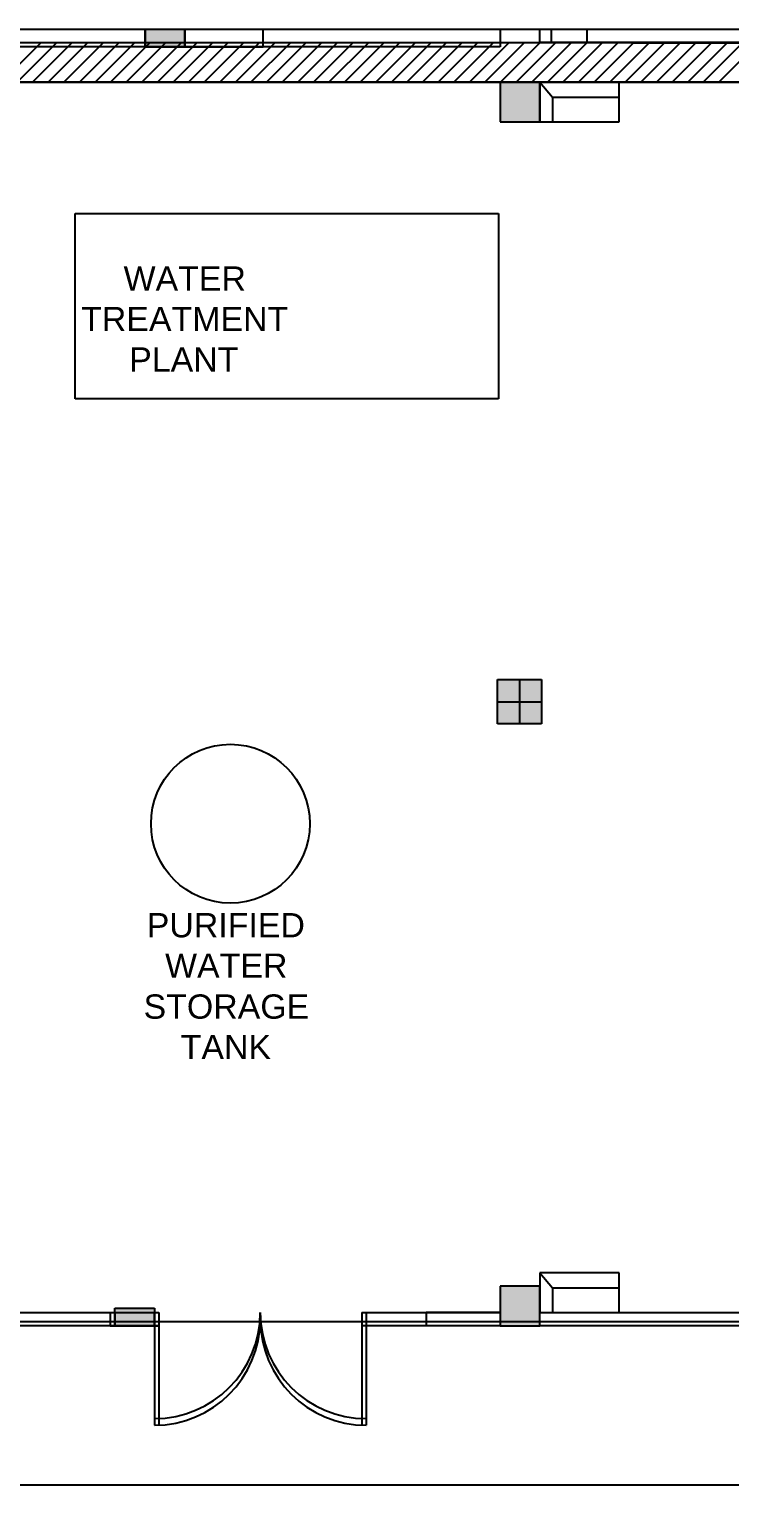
# Model space of a CAD drawing. Header units: inches. Extents: x -90 to 2036, y -33 to 3377.
# Drawn here: x 774 to 1087, y 2728 to 3377 of the extents above; entities that cross this region are included whole.
import ezdxf

# ---------------------------------------------------------------- set-up
doc = ezdxf.new("R2010")
doc.units = ezdxf.units.IN
doc.header["$MEASUREMENT"] = 0
doc.layers.add('First floor Utility', color=69, linetype='CONTINUOUS')
doc.styles.add('style2', font='arial.ttf', dxfattribs={"height": 9})

msp = doc.modelspace()

# ---------------------------------------------------------------- hatches: boundary and pattern name
at = {"layer": 'First floor Utility', "linetype": 'Continuous'}
for points in [[(826.08, 3377.45), (826.08, 3369.57), (843.79, 3369.57), (843.79, 3377.45)], [(984.52, 3353.83), (1002.24, 3353.83), (1002.24, 3336.12), (984.52, 3336.12)], [(983.32, 3087.35), (983.32, 3067.66), (1003.01, 3067.66), (1003.01, 3087.35)], [(984.52, 2816.88), (1002.24, 2816.88), (1002.24, 2799.16), (984.52, 2799.16)], [(812.54, 2807.04), (812.54, 2799.16), (830.26, 2799.16), (830.26, 2807.04)]]:
    msp.add_hatch(color=253, dxfattribs=at).paths.add_polyline_path(points)

# ---------------------------------------------------------------- linework, layer by layer
at = {"layer": 'First floor Utility', "color": 253, "linetype": 'Continuous'}
for p, q in [((17.69, 3377.46, -409.45), (1964.62, 3377.46, -409.45)), ((689.22, 3377.45, -409.45), (826.08, 3377.45, -409.45)), ((826.08, 3377.45, -409.45), (843.79, 3377.45, -409.45)), ((826.08, 3369.57, -409.45), (826.08, 3377.45, -409.45)), ((826.08, 3377.45, -409.45), (826.08, 3369.57, -409.45)), ((843.79, 3377.45, -409.45), (843.79, 3369.57, -409.45)), ((843.79, 3377.45, -409.45), (878.72, 3377.45, -409.45)), ((843.79, 3377.45, -409.45), (984.52, 3377.45, -409.45)), ((843.79, 3369.57, -409.45), (843.79, 3377.45, -409.45)), ((878.72, 3369.57, -409.45), (878.72, 3377.45, -409.45)), ((984.52, 3377.45, -409.45), (984.52, 3369.57, -409.45)), ((1002.24, 3377.46, -409.45), (1148.67, 3377.46, -409.45)), ((1002.24, 3371.54, -409.45), (1002.24, 3377.46, -409.45)), ((1002.24, 3377.45, -409.45), (1941, 3377.45, -409.45)), ((1007.32, 3377.45, -409.45), (1007.32, 3371.54, -409.45)), ((1023.29, 3371.54, -409.45), (1023.29, 3377.45, -409.45)), ((47.22, 3371.54, -409.45), (1632.43, 3371.54, -409.45)), ((826.08, 3369.57, -409.45), (689.22, 3369.57, -409.45)), ((761.99, 3353.84, -409.45), (779.7, 3371.55, -409.45)), ((768.94, 3353.84, -409.45), (786.65, 3371.55, -409.45)), ((775.9, 3353.84, -409.45), (793.61, 3371.55, -409.45)), ((782.86, 3353.84, -409.45), (800.57, 3371.55, -409.45)), ((789.82, 3353.84, -409.45), (807.53, 3371.55, -409.45)), ((796.78, 3353.84, -409.45), (814.49, 3371.55, -409.45)), ((803.74, 3353.84, -409.45), (821.45, 3371.55, -409.45)), ((810.7, 3353.84, -409.45), (828.41, 3371.55, -409.45)), ((817.66, 3353.84, -409.45), (835.37, 3371.55, -409.45)), ((824.62, 3353.84, -409.45), (842.33, 3371.55, -409.45)), ((843.79, 3369.57, -409.45), (826.08, 3369.57, -409.45)), ((826.08, 3369.57, -409.45), (843.79, 3369.57, -409.45)), ((831.58, 3353.84, -409.45), (849.29, 3371.55, -409.45)), ((838.54, 3353.84, -409.45), (856.25, 3371.55, -409.45)), ((843.79, 3369.57, -409.45), (878.72, 3369.57, -409.45)), ((984.52, 3369.57, -409.45), (843.79, 3369.57, -409.45)), ((845.5, 3353.84, -409.45), (863.21, 3371.55, -409.45)), ((852.46, 3353.84, -409.45), (870.17, 3371.55, -409.45)), ((859.42, 3353.84, -409.45), (877.13, 3371.55, -409.45)), ((866.38, 3353.84, -409.45), (884.09, 3371.55, -409.45)), ((873.34, 3353.84, -409.45), (891.05, 3371.55, -409.45)), ((880.3, 3353.84, -409.45), (898.01, 3371.55, -409.45)), ((887.26, 3353.84, -409.45), (904.97, 3371.55, -409.45)), ((894.22, 3353.84, -409.45), (911.93, 3371.55, -409.45)), ((901.18, 3353.84, -409.45), (918.89, 3371.55, -409.45)), ((908.14, 3353.84, -409.45), (925.85, 3371.55, -409.45)), ((915.1, 3353.84, -409.45), (932.81, 3371.55, -409.45)), ((922.06, 3353.84, -409.45), (939.77, 3371.55, -409.45)), ((929.02, 3353.84, -409.45), (946.73, 3371.55, -409.45)), ((935.98, 3353.84, -409.45), (953.69, 3371.55, -409.45)), ((942.94, 3353.84, -409.45), (960.65, 3371.55, -409.45)), ((949.9, 3353.84, -409.45), (967.61, 3371.55, -409.45)), ((956.86, 3353.84, -409.45), (974.57, 3371.55, -409.45)), ((963.82, 3353.84, -409.45), (981.53, 3371.55, -409.45)), ((970.78, 3353.84, -409.45), (988.49, 3371.55, -409.45)), ((977.74, 3353.84, -409.45), (995.45, 3371.55, -409.45)), ((984.52, 3371.54, -409.45), (1632.43, 3369.57, -409.45)), ((984.7, 3353.84, -409.45), (1002.41, 3371.55, -409.45)), ((991.66, 3353.84, -409.45), (1009.37, 3371.55, -409.45)), ((998.62, 3353.84, -409.45), (1016.33, 3371.55, -409.45)), ((1148.67, 3371.54, -409.45), (1002.24, 3371.54, -409.45)), ((1005.58, 3353.84, -409.45), (1023.29, 3371.55, -409.45)), ((1012.53, 3353.84, -409.45), (1030.24, 3371.55, -409.45)), ((1019.49, 3353.84, -409.45), (1037.2, 3371.55, -409.45)), ((1026.45, 3353.84, -409.45), (1044.16, 3371.55, -409.45)), ((1033.41, 3353.84, -409.45), (1051.12, 3371.55, -409.45)), ((1040.37, 3353.84, -409.45), (1058.08, 3371.55, -409.45)), ((1047.33, 3353.84, -409.45), (1065.04, 3371.55, -409.45)), ((1054.29, 3353.84, -409.45), (1072, 3371.55, -409.45)), ((1061.25, 3353.84, -409.45), (1078.96, 3371.55, -409.45)), ((1068.21, 3353.84, -409.45), (1085.92, 3371.55, -409.45)), ((1075.17, 3353.84, -409.45), (1092.88, 3371.55, -409.45)), ((1082.13, 3353.84, -409.45), (1099.84, 3371.55, -409.45)), ((47.22, 3353.84, -409.45), (1941, 3353.84, -409.45)), ((1632.43, 3353.83, -409.45), (47.22, 3353.83, -409.45)), ((793.08, 3353.83, -409.45), (826.08, 3353.83, -409.45)), ((826.08, 3353.83, -409.45), (843.79, 3353.83, -409.45)), ((949.59, 3353.83, -409.45), (984.52, 3353.83, -409.45)), ((1002.24, 3353.83, -409.45), (984.52, 3353.83, -409.45)), ((984.52, 3353.83, -409.45), (984.52, 3336.12, -409.45)), ((1002.24, 3336.12, -409.45), (1002.24, 3353.83, -409.45)), ((1002.24, 3353.83, -409.45), (1002.24, 3336.12, -409.45)), ((1037.67, 3353.83, -409.45), (1002.24, 3353.83, -409.45)), ((1002.24, 3353.83, -409.45), (1007.82, 3347.17, -409.45)), ((1037.67, 3336.12, -409.45), (1037.67, 3353.83, -409.45)), ((1007.82, 3347.17, -409.45), (1037.67, 3347.17, -409.45)), ((1007.82, 3347.17, -409.45), (1007.82, 3336.12, -409.45)), ((984.52, 3336.12, -409.45), (1002.24, 3336.12, -409.45)), ((1002.24, 3336.12, -409.45), (1037.67, 3336.12, -409.45)), ((794.84, 3295.27, -409.45), (983.82, 3295.27, -409.45)), ((794.84, 3212.59, -409.45), (794.84, 3295.27, -409.45)), ((983.82, 3295.27, -409.45), (983.82, 3212.59, -409.45)), ((983.82, 3212.59, -409.45), (794.84, 3212.59, -409.45)), ((983.32, 3087.35, -409.45), (1003.01, 3087.35, -409.45)), ((983.32, 3067.66, -409.45), (983.32, 3087.35, -409.45)), ((993.17, 3087.35, -409.45), (993.17, 3067.66, -409.45)), ((1003.01, 3087.35, -409.45), (1003.01, 3067.66, -409.45)), ((983.32, 3077.51, -409.45), (1003.01, 3077.51, -409.45)), ((1003.01, 3067.66, -409.45), (983.32, 3067.66, -409.45)), ((1002.24, 2822.79, -409.45), (1002.24, 2805.07, -409.45)), ((1037.67, 2822.79, -409.45), (1002.24, 2822.79, -409.45)), ((1002.24, 2822.79, -409.45), (1007.82, 2816.12, -409.45)), ((1037.67, 2805.07, -409.45), (1037.67, 2822.79, -409.45)), ((1002.24, 2816.88, -409.45), (984.52, 2816.88, -409.45)), ((984.52, 2816.88, -409.45), (984.52, 2799.16, -409.45)), ((1002.24, 2799.16, -409.45), (1002.24, 2816.88, -409.45)), ((1007.82, 2816.12, -409.45), (1037.67, 2816.12, -409.45)), ((1007.82, 2816.12, -409.45), (1007.82, 2805.07, -409.45)), ((689.8, 2805.07, -409.45), (812.54, 2805.07, -409.45)), ((810.56, 2805.07, -409.45), (810.56, 2799.16, -409.45)), ((810.56, 2805.07, -409.45), (832.23, 2805.07, -409.45)), ((812.54, 2807.04, -409.45), (830.26, 2807.04, -409.45)), ((812.54, 2799.16, -409.45), (812.54, 2807.04, -409.45)), ((812.54, 2805.07, -409.45), (812.54, 2799.16, -409.45)), ((830.26, 2807.04, -409.45), (830.26, 2799.16, -409.45)), ((830.26, 2799.16, -409.45), (830.26, 2805.07, -409.45)), ((830.26, 2805.07, -409.45), (832.23, 2805.07, -409.45)), ((830.26, 2805.07, -409.45), (830.26, 2757.82, -409.45)), ((832.22, 2805.07, -409.45), (832.22, 2757.82, -409.45)), ((832.23, 2805.07, -409.45), (832.23, 2799.16, -409.45)), ((922.78, 2805.07, -409.45), (984.52, 2805.07, -409.45)), ((922.78, 2805.07, -409.45), (922.78, 2757.82, -409.45)), ((924.74, 2805.07, -409.45), (924.74, 2757.82, -409.45)), ((984.52, 2805.07, -409.45), (951.56, 2805.07, -409.45)), ((951.56, 2805.07, -409.45), (951.56, 2799.16, -409.45)), ((984.52, 2805.07, -409.45), (984.52, 2799.16, -409.45)), ((1002.24, 2805.07, -409.45), (1143.46, 2805.07, -409.45)), ((1002.24, 2805.07, -409.45), (1037.67, 2805.07, -409.45)), ((812.54, 2799.16, -409.45), (689.8, 2799.16, -409.45)), ((810.56, 2799.16, -409.45), (832.23, 2799.16, -409.45)), ((830.26, 2799.16, -409.45), (812.54, 2799.16, -409.45)), ((830.26, 2799.16, -409.45), (812.54, 2799.16, -409.45)), ((830.26, 2802.05, -409.45), (830.26, 2754.81, -409.45)), ((832.23, 2799.16, -409.45), (830.26, 2799.16, -409.45)), ((832.22, 2802.05, -409.45), (832.22, 2754.81, -409.45)), ((877.87, 2799.16, -409.45), (877.13, 2799.16, -409.45)), ((922.78, 2802.05, -409.45), (922.78, 2754.81, -409.45)), ((984.52, 2799.16, -409.45), (922.78, 2799.16, -409.45)), ((924.74, 2802.05, -409.45), (924.74, 2754.81, -409.45)), ((984.52, 2799.16, -409.45), (951.56, 2799.16, -409.45)), ((984.52, 2799.16, -409.45), (1002.24, 2799.16, -409.45)), ((1143.46, 2799.16, -409.45), (1002.24, 2799.16, -409.45)), ((17.69, 2728.36, -409.45), (1964.62, 2728.25, -409.45))]:
    msp.add_line(p, q, dxfattribs=at)
at = {"layer": 'First floor Utility', "color": 253, "linetype": 'Continuous', "elevation": -196.85}
msp.add_lwpolyline([(41.32, 3353.83), (1941, 3353.83), (1941, 2800.89), (41.32, 2800.89)], close=True, dxfattribs=at)
at = {"layer": 'First floor Utility', "color": 253, "linetype": 'Continuous'}
msp.add_circle((864.16, 3023.09, -409.45), 35.43, dxfattribs=at)
for centre, start, end in [((830.26, 2805.07, -409.45), 270, 0), ((924.74, 2805.07, -409.45), 180, 270), ((830.26, 2802.05, -409.45), 270, 0), ((924.74, 2802.05, -409.45), 180, 270)]:
    msp.add_arc(centre, 47.24, start, end, dxfattribs=at)

# ---------------------------------------------------------------- texts
at = {"layer": 'First floor Utility', "color": 253, "linetype": 'Continuous', "style": 'style2'}
for s, p in [('WATER', (816.49, 3260.8, -409.45)), ('TREATMENT', (797.55, 3242.76, -409.45)), ('PLANT', (818.99, 3224.71, -409.45)), ('PURIFIED', (826.83, 2972.43, -409.45)), ('WATER', (835, 2954.39, -409.45)), ('STORAGE', (825.4, 2936.15, -409.45)), ('TANK', (841.98, 2918.1, -409.45))]:
    msp.add_text(s, height=10.827, dxfattribs=at).set_placement(p)

doc.saveas('drawing.dxf')
